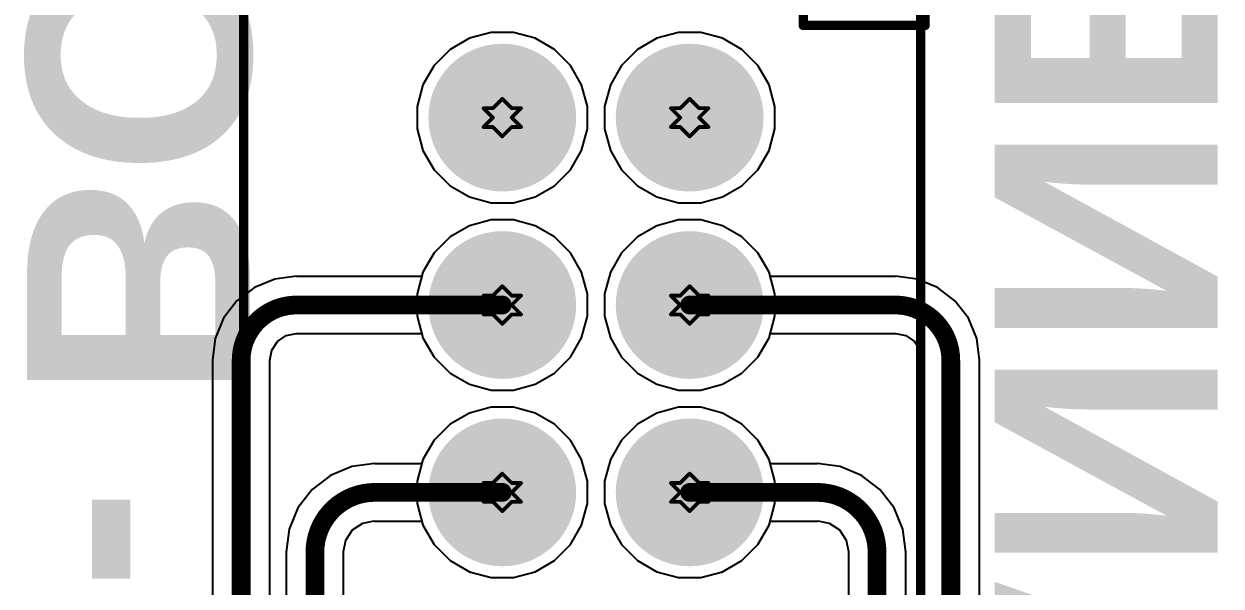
# Model space of a CAD drawing. Header units: inches. Extents: x -0.1 to 10.2, y 0 to 6.5.
# Drawn here: x 2.064 to 2.703, y 1.765 to 2.065 of the extents above; entities that cross this region are included whole.
import ezdxf

# ---------------------------------------------------------------- set-up
doc = ezdxf.new("R2010")
doc.units = ezdxf.units.IN
doc.header["$MEASUREMENT"] = 0
for name, color, linetype in [('Bottom Layer', 5, 'Continuous'), ('Bottom Overlay', 54, 'Continuous'), ('Bottom Solder', 6, 'Continuous'), ('Drill Drawing', 1, 'Continuous'), ('Multi-Layer', 9, 'Continuous'), ('Pad Holes', 156, 'Continuous'), ('Top Layer', 1, 'Continuous'), ('Top Solder', 216, 'Continuous')]:
    doc.layers.add(name, color=color, linetype=linetype)
doc.styles.add('Arial_Bold', font='', dxfattribs={"height": 0.2})
doc.styles.get('Arial_Bold').set_extended_font_data('Arial', bold=True)

# ---------------------------------------------------------------- blocks, each defined once
blk = doc.blocks.new('X9555WV_2_12_6TV01_B_55')
at = {"layer": 'Bottom Layer'}
h = blk.add_hatch(color=5, dxfattribs=at)
edge = h.paths.add_edge_path()
edge.add_arc((0.15, 0.05), 0.03543, 0, 360)
h = blk.add_hatch(color=5, dxfattribs=at)
edge = h.paths.add_edge_path()
edge.add_arc((0.25, 0.05), 0.03543, 0, 360)
h = blk.add_hatch(color=5, dxfattribs=at)
edge = h.paths.add_edge_path()
edge.add_arc((0.35, 0.05), 0.03543, 0, 360)
h = blk.add_hatch(color=5, dxfattribs=at)
edge = h.paths.add_edge_path()
edge.add_arc((0.15, -0.05), 0.03543, 0, 360)
h = blk.add_hatch(color=5, dxfattribs=at)
edge = h.paths.add_edge_path()
edge.add_arc((0.25, -0.05), 0.03543, 0, 360)
h = blk.add_hatch(color=5, dxfattribs=at)
edge = h.paths.add_edge_path()
edge.add_arc((0.35, -0.05), 0.03543, 0, 360)
at = {"layer": 'Bottom Solder'}
h = blk.add_hatch(color=6, dxfattribs=at)
edge = h.paths.add_edge_path()
edge.add_arc((0.15, 0.05), 0.03943, 0, 360)
h = blk.add_hatch(color=6, dxfattribs=at)
edge = h.paths.add_edge_path()
edge.add_arc((0.25, 0.05), 0.03943, 0, 360)
h = blk.add_hatch(color=6, dxfattribs=at)
edge = h.paths.add_edge_path()
edge.add_arc((0.35, 0.05), 0.03943, 0, 360)
h = blk.add_hatch(color=6, dxfattribs=at)
edge = h.paths.add_edge_path()
edge.add_arc((0.15, -0.05), 0.03943, 0, 360)
h = blk.add_hatch(color=6, dxfattribs=at)
edge = h.paths.add_edge_path()
edge.add_arc((0.25, -0.05), 0.03943, 0, 360)
h = blk.add_hatch(color=6, dxfattribs=at)
edge = h.paths.add_edge_path()
edge.add_arc((0.35, -0.05), 0.03943, 0, 360)
at = {"layer": 'Multi-Layer'}
h = blk.add_hatch(color=9, dxfattribs=at)
edge = h.paths.add_edge_path()
edge.add_arc((0.15, 0.05), 0.03543, 0, 360)
h = blk.add_hatch(color=9, dxfattribs=at)
edge = h.paths.add_edge_path()
edge.add_arc((0.25, 0.05), 0.03543, 0, 360)
h = blk.add_hatch(color=9, dxfattribs=at)
edge = h.paths.add_edge_path()
edge.add_arc((0.35, 0.05), 0.03543, 0, 360)
h = blk.add_hatch(color=9, dxfattribs=at)
edge = h.paths.add_edge_path()
edge.add_arc((0.15, -0.05), 0.03543, 0, 360)
h = blk.add_hatch(color=9, dxfattribs=at)
edge = h.paths.add_edge_path()
edge.add_arc((0.25, -0.05), 0.03543, 0, 360)
h = blk.add_hatch(color=9, dxfattribs=at)
edge = h.paths.add_edge_path()
edge.add_arc((0.35, -0.05), 0.03543, 0, 360)
at = {"layer": 'Pad Holes'}
h = blk.add_hatch(color=7, dxfattribs=at)
edge = h.paths.add_edge_path()
edge.add_arc((0.15, 0.05), 0.02165, 0, 360)
h = blk.add_hatch(color=7, dxfattribs=at)
edge = h.paths.add_edge_path()
edge.add_arc((0.25, 0.05), 0.02165, 0, 360)
h = blk.add_hatch(color=7, dxfattribs=at)
edge = h.paths.add_edge_path()
edge.add_arc((0.35, 0.05), 0.02165, 0, 360)
h = blk.add_hatch(color=7, dxfattribs=at)
edge = h.paths.add_edge_path()
edge.add_arc((0.15, -0.05), 0.02165, 0, 360)
h = blk.add_hatch(color=7, dxfattribs=at)
edge = h.paths.add_edge_path()
edge.add_arc((0.25, -0.05), 0.02165, 0, 360)
h = blk.add_hatch(color=7, dxfattribs=at)
edge = h.paths.add_edge_path()
edge.add_arc((0.35, -0.05), 0.02165, 0, 360)
at = {"layer": 'Top Layer'}
h = blk.add_hatch(color=1, dxfattribs=at)
edge = h.paths.add_edge_path()
edge.add_arc((0.15, 0.05), 0.03543, 0, 360)
h = blk.add_hatch(color=1, dxfattribs=at)
edge = h.paths.add_edge_path()
edge.add_arc((0.25, 0.05), 0.03543, 0, 360)
h = blk.add_hatch(color=1, dxfattribs=at)
edge = h.paths.add_edge_path()
edge.add_arc((0.35, 0.05), 0.03543, 0, 360)
h = blk.add_hatch(color=1, dxfattribs=at)
edge = h.paths.add_edge_path()
edge.add_arc((0.15, -0.05), 0.03543, 0, 360)
h = blk.add_hatch(color=1, dxfattribs=at)
edge = h.paths.add_edge_path()
edge.add_arc((0.25, -0.05), 0.03543, 0, 360)
h = blk.add_hatch(color=1, dxfattribs=at)
edge = h.paths.add_edge_path()
edge.add_arc((0.35, -0.05), 0.03543, 0, 360)
at = {"layer": 'Top Solder'}
h = blk.add_hatch(color=216, dxfattribs=at)
edge = h.paths.add_edge_path()
edge.add_arc((0.15, 0.05), 0.03943, 0, 360)
h = blk.add_hatch(color=216, dxfattribs=at)
edge = h.paths.add_edge_path()
edge.add_arc((0.25, 0.05), 0.03943, 0, 360)
h = blk.add_hatch(color=216, dxfattribs=at)
edge = h.paths.add_edge_path()
edge.add_arc((0.35, 0.05), 0.03943, 0, 360)
h = blk.add_hatch(color=216, dxfattribs=at)
edge = h.paths.add_edge_path()
edge.add_arc((0.15, -0.05), 0.03943, 0, 360)
h = blk.add_hatch(color=216, dxfattribs=at)
edge = h.paths.add_edge_path()
edge.add_arc((0.25, -0.05), 0.03943, 0, 360)
h = blk.add_hatch(color=216, dxfattribs=at)
edge = h.paths.add_edge_path()
edge.add_arc((0.35, -0.05), 0.03943, 0, 360)
at = {"layer": 'Bottom Overlay'}
for points in [[(0.755, 0.17323, 0.005, 0.005, 0), (-0.755, 0.17323, 0.005, 0.005, 0)], [(0.1008, 0.17563, 0.005, 0.005, 0), (-0.0992, 0.17563, 0.005, 0.005, 0)], [(0.1008, 0.11063, 0.005, 0.005, 0), (0.1008, 0.17563, 0.005, 0.005, 0)], [(0.1008, 0.11063, 0.005, 0.005, 0), (-0.0992, 0.11063, 0.005, 0.005, 0)], [(0.755, -0.188, 0.005, 0.005, 0), (-0.755, -0.188, 0.005, 0.005, 0)]]:
    blk.add_lwpolyline(points, format="xyseb", dxfattribs=at)
for points in [[(0.09955, 0.17563, 0.0025, 0.0025, 1), (0.10205, 0.17563, 0.0025, 0.0025, 1)], [(0.09955, 0.17563, 0.0025, 0.0025, 1), (0.10205, 0.17563, 0.0025, 0.0025, 1)], [(0.09955, 0.11063, 0.0025, 0.0025, 1), (0.10205, 0.11063, 0.0025, 0.0025, 1)], [(0.09955, 0.11063, 0.0025, 0.0025, 1), (0.10205, 0.11063, 0.0025, 0.0025, 1)]]:
    blk.add_lwpolyline(points, format="xyseb", close=True, dxfattribs=at)

msp = doc.modelspace()

# ---------------------------------------------------------------- linework, layer by layer
at = {"layer": 'Bottom Layer'}
for p, q in [((2.30215, 2.05769), (2.29179, 2.05171)), ((2.3137, 2.06079), (2.30215, 2.05769)), ((2.32566, 2.06079), (2.3137, 2.06079)), ((2.33722, 2.05769), (2.32566, 2.06079)), ((2.34758, 2.05171), (2.33722, 2.05769)), ((2.40215, 2.05769), (2.39179, 2.05171)), ((2.4137, 2.06079), (2.40215, 2.05769)), ((2.42566, 2.06079), (2.4137, 2.06079)), ((2.43722, 2.05769), (2.42566, 2.06079)), ((2.44758, 2.05171), (2.43722, 2.05769)), ((2.29179, 2.05171), (2.28333, 2.04325)), ((2.35604, 2.04325), (2.34758, 2.05171)), ((2.39179, 2.05171), (2.38333, 2.04325)), ((2.45604, 2.04325), (2.44758, 2.05171)), ((2.28333, 2.04325), (2.27734, 2.03289)), ((2.36202, 2.03289), (2.35604, 2.04325)), ((2.38333, 2.04325), (2.37734, 2.03289)), ((2.46202, 2.03289), (2.45604, 2.04325)), ((2.27734, 2.03289), (2.27425, 2.02134)), ((2.36511, 2.02134), (2.36202, 2.03289)), ((2.37734, 2.03289), (2.37425, 2.02134)), ((2.46511, 2.02134), (2.46202, 2.03289)), ((2.27425, 2.02134), (2.27425, 2.00937)), ((2.36511, 2.00937), (2.36511, 2.02134)), ((2.37425, 2.02134), (2.37425, 2.00937)), ((2.46511, 2.00937), (2.46511, 2.02134)), ((2.27425, 2.00937), (2.27734, 1.99782)), ((2.36202, 1.99782), (2.36511, 2.00937)), ((2.37425, 2.00937), (2.37734, 1.99782)), ((2.46202, 1.99782), (2.46511, 2.00937)), ((2.27734, 1.99782), (2.28333, 1.98746)), ((2.35604, 1.98746), (2.36202, 1.99782)), ((2.37734, 1.99782), (2.38333, 1.98746)), ((2.45604, 1.98746), (2.46202, 1.99782)), ((2.28333, 1.98746), (2.29179, 1.979)), ((2.34758, 1.979), (2.35604, 1.98746)), ((2.38333, 1.98746), (2.39179, 1.979)), ((2.44758, 1.979), (2.45604, 1.98746)), ((2.29179, 1.979), (2.30215, 1.97302)), ((2.33722, 1.97302), (2.34758, 1.979)), ((2.39179, 1.979), (2.40215, 1.97302)), ((2.43722, 1.97302), (2.44758, 1.979)), ((2.30215, 1.97302), (2.3137, 1.96992)), ((2.3137, 1.96992), (2.32566, 1.96992)), ((2.32566, 1.96992), (2.33722, 1.97302)), ((2.40215, 1.97302), (2.4137, 1.96992)), ((2.4137, 1.96992), (2.42566, 1.96992)), ((2.42566, 1.96992), (2.43722, 1.97302)), ((2.30215, 1.95769), (2.29179, 1.95171)), ((2.3137, 1.96079), (2.30215, 1.95769)), ((2.32566, 1.96079), (2.3137, 1.96079)), ((2.33722, 1.95769), (2.32566, 1.96079)), ((2.34758, 1.95171), (2.33722, 1.95769)), ((2.40215, 1.95769), (2.39179, 1.95171)), ((2.4137, 1.96079), (2.40215, 1.95769)), ((2.42566, 1.96079), (2.4137, 1.96079)), ((2.43722, 1.95769), (2.42566, 1.96079)), ((2.44758, 1.95171), (2.43722, 1.95769)), ((2.29179, 1.95171), (2.28333, 1.94325)), ((2.35604, 1.94325), (2.34758, 1.95171)), ((2.39179, 1.95171), (2.38333, 1.94325)), ((2.45604, 1.94325), (2.44758, 1.95171)), ((2.28333, 1.94325), (2.27734, 1.93289)), ((2.36202, 1.93289), (2.35604, 1.94325)), ((2.38333, 1.94325), (2.37734, 1.93289)), ((2.46202, 1.93289), (2.45604, 1.94325)), ((2.20984, 1.93074), (2.19822, 1.92921)), ((2.20984, 1.93065), (2.20984, 1.93074)), ((2.27674, 1.93065), (2.20984, 1.93065)), ((2.20984, 1.93065), (2.20984, 1.93065)), ((2.27734, 1.93289), (2.27674, 1.93065)), ((2.36511, 1.92134), (2.36202, 1.93289)), ((2.37734, 1.93289), (2.37425, 1.92134)), ((2.46262, 1.93065), (2.46202, 1.93289)), ((2.52953, 1.93065), (2.46262, 1.93065)), ((2.54115, 1.92921), (2.52953, 1.93074)), ((2.52953, 1.93074), (2.52953, 1.93065)), ((2.52953, 1.93065), (2.52953, 1.93065)), ((2.18739, 1.92472), (2.17808, 1.91758)), ((2.19822, 1.92921), (2.18739, 1.92472)), ((2.55198, 1.92472), (2.54115, 1.92921)), ((2.56128, 1.91758), (2.55198, 1.92472)), ((2.17808, 1.91758), (2.17095, 1.90828)), ((2.36511, 1.90937), (2.36511, 1.92134)), ((2.37425, 1.92134), (2.37425, 1.90937)), ((2.56842, 1.90828), (2.56128, 1.91758)), ((2.17095, 1.90828), (2.16646, 1.89745)), ((2.36202, 1.89782), (2.36511, 1.90937)), ((2.37425, 1.90937), (2.37734, 1.89782)), ((2.57291, 1.89745), (2.56842, 1.90828)), ((2.19973, 1.89594), (2.20437, 1.89904)), ((2.20437, 1.89904), (2.20967, 1.90009)), ((2.20967, 1.90009), (2.20984, 1.90006)), ((2.20984, 1.90006), (2.27674, 1.90006)), ((2.27674, 1.90006), (2.27734, 1.89782)), ((2.27734, 1.89782), (2.28333, 1.88746)), ((2.35604, 1.88746), (2.36202, 1.89782)), ((2.37734, 1.89782), (2.38333, 1.88746)), ((2.45604, 1.88746), (2.46202, 1.89782)), ((2.46202, 1.89782), (2.46262, 1.90006)), ((2.46262, 1.90006), (2.52953, 1.90006)), ((2.52953, 1.90006), (2.5297, 1.90009)), ((2.5297, 1.90009), (2.535, 1.89904)), ((2.535, 1.89904), (2.53964, 1.89594)), ((2.16646, 1.89745), (2.16493, 1.88583)), ((2.19557, 1.886), (2.19663, 1.8913)), ((2.19663, 1.8913), (2.19973, 1.89594)), ((2.53964, 1.89594), (2.54274, 1.8913)), ((2.54274, 1.8913), (2.5438, 1.886)), ((2.57444, 1.88583), (2.57291, 1.89745)), ((2.16493, 1.88583), (2.16502, 1.88583)), ((2.16502, 1.88583), (2.16502, 1.29508)), ((2.19561, 1.88583), (2.19557, 1.886)), ((2.19561, 1.38513), (2.19561, 1.88583)), ((2.28333, 1.88746), (2.29179, 1.879)), ((2.34758, 1.879), (2.35604, 1.88746)), ((2.38333, 1.88746), (2.39179, 1.879)), ((2.44758, 1.879), (2.45604, 1.88746)), ((2.5438, 1.886), (2.54376, 1.88583)), ((2.54376, 1.88583), (2.54376, 1.34576)), ((2.57435, 1.25571), (2.57435, 1.88583)), ((2.57435, 1.88583), (2.57444, 1.88583)), ((2.29179, 1.879), (2.30215, 1.87302)), ((2.33722, 1.87302), (2.34758, 1.879)), ((2.39179, 1.879), (2.40215, 1.87302)), ((2.43722, 1.87302), (2.44758, 1.879)), ((2.30215, 1.87302), (2.3137, 1.86992)), ((2.32566, 1.86992), (2.33722, 1.87302)), ((2.40215, 1.87302), (2.4137, 1.86992)), ((2.42566, 1.86992), (2.43722, 1.87302)), ((2.3137, 1.86992), (2.32566, 1.86992)), ((2.4137, 1.86992), (2.42566, 1.86992)), ((2.3137, 1.86079), (2.30215, 1.85769)), ((2.32566, 1.86079), (2.3137, 1.86079)), ((2.33722, 1.85769), (2.32566, 1.86079)), ((2.4137, 1.86079), (2.40215, 1.85769)), ((2.42566, 1.86079), (2.4137, 1.86079)), ((2.43722, 1.85769), (2.42566, 1.86079)), ((2.30215, 1.85769), (2.29179, 1.85171)), ((2.34758, 1.85171), (2.33722, 1.85769)), ((2.40215, 1.85769), (2.39179, 1.85171)), ((2.44758, 1.85171), (2.43722, 1.85769)), ((2.29179, 1.85171), (2.28333, 1.84325)), ((2.35604, 1.84325), (2.34758, 1.85171)), ((2.39179, 1.85171), (2.38333, 1.84325)), ((2.45604, 1.84325), (2.44758, 1.85171)), ((2.28333, 1.84325), (2.27734, 1.83289)), ((2.36202, 1.83289), (2.35604, 1.84325)), ((2.38333, 1.84325), (2.37734, 1.83289)), ((2.46202, 1.83289), (2.45604, 1.84325)), ((2.23933, 1.82915), (2.22793, 1.82442)), ((2.25157, 1.83076), (2.23933, 1.82915)), ((2.25157, 1.83065), (2.25157, 1.83076)), ((2.27674, 1.83065), (2.25157, 1.83065)), ((2.25157, 1.83065), (2.25157, 1.83065)), ((2.27734, 1.83289), (2.27674, 1.83065)), ((2.36511, 1.82134), (2.36202, 1.83289)), ((2.37734, 1.83289), (2.37425, 1.82134)), ((2.46262, 1.83065), (2.46202, 1.83289)), ((2.48779, 1.83065), (2.46262, 1.83065)), ((2.50004, 1.82915), (2.48779, 1.83076)), ((2.48779, 1.83076), (2.48779, 1.83065)), ((2.48779, 1.83065), (2.48779, 1.83065)), ((2.51144, 1.82442), (2.50004, 1.82915)), ((2.22793, 1.82442), (2.21813, 1.81691)), ((2.36511, 1.80937), (2.36511, 1.82134)), ((2.37425, 1.82134), (2.37425, 1.80937)), ((2.52124, 1.81691), (2.51144, 1.82442)), ((2.21813, 1.81691), (2.21062, 1.80711)), ((2.52875, 1.80711), (2.52124, 1.81691)), ((2.36202, 1.79782), (2.36511, 1.80937)), ((2.37425, 1.80937), (2.37734, 1.79782)), ((2.21062, 1.80711), (2.20589, 1.79571)), ((2.53348, 1.79571), (2.52875, 1.80711)), ((2.20589, 1.79571), (2.20428, 1.78346)), ((2.23976, 1.79528), (2.24518, 1.7989)), ((2.24518, 1.7989), (2.25129, 1.80012)), ((2.25129, 1.80012), (2.25157, 1.80006)), ((2.25157, 1.80006), (2.27674, 1.80006)), ((2.27674, 1.80006), (2.27734, 1.79782)), ((2.27734, 1.79782), (2.28333, 1.78746)), ((2.35604, 1.78746), (2.36202, 1.79782)), ((2.37734, 1.79782), (2.38333, 1.78746)), ((2.45604, 1.78746), (2.46202, 1.79782)), ((2.46202, 1.79782), (2.46262, 1.80006)), ((2.46262, 1.80006), (2.48779, 1.80006)), ((2.48779, 1.80006), (2.48808, 1.80012)), ((2.48808, 1.80012), (2.49419, 1.7989)), ((2.49419, 1.7989), (2.49961, 1.79528)), ((2.53509, 1.78346), (2.53348, 1.79571)), ((2.23492, 1.78375), (2.23614, 1.78986)), ((2.23614, 1.78986), (2.23976, 1.79528)), ((2.49961, 1.79528), (2.50323, 1.78986)), ((2.50323, 1.78986), (2.50445, 1.78375)), ((2.20428, 1.78346), (2.20439, 1.78346)), ((2.20439, 1.78346), (2.20439, 1.38137)), ((2.23498, 1.78346), (2.23492, 1.78375)), ((2.23498, 1.46387), (2.23498, 1.78346)), ((2.28333, 1.78746), (2.29179, 1.779)), ((2.34758, 1.779), (2.35604, 1.78746)), ((2.38333, 1.78746), (2.39179, 1.779)), ((2.44758, 1.779), (2.45604, 1.78746)), ((2.50445, 1.78375), (2.50439, 1.78346)), ((2.50439, 1.78346), (2.50439, 1.4245)), ((2.53498, 1.342), (2.53498, 1.78346)), ((2.53498, 1.78346), (2.53509, 1.78346)), ((2.29179, 1.779), (2.30215, 1.77302)), ((2.33722, 1.77302), (2.34758, 1.779)), ((2.39179, 1.779), (2.40215, 1.77302)), ((2.43722, 1.77302), (2.44758, 1.779)), ((2.30215, 1.77302), (2.3137, 1.76992)), ((2.3137, 1.76992), (2.32566, 1.76992)), ((2.32566, 1.76992), (2.33722, 1.77302)), ((2.40215, 1.77302), (2.4137, 1.76992)), ((2.4137, 1.76992), (2.42566, 1.76992)), ((2.42566, 1.76992), (2.43722, 1.77302))]:
    msp.add_line(p, q, dxfattribs=at)
for points in [[(2.18031, 1.88583, 0.01, 0.01, -0.414214), (2.20984, 1.91535, 0.01, 0.01, 0)], [(2.20984, 1.91535, 0.01, 0.01, 0), (2.31968, 1.91535, 0.01, 0.01, 0)], [(2.41968, 1.91535, 0.01, 0.01, 0), (2.52953, 1.91535, 0.01, 0.01, 0)], [(2.52953, 1.91535, 0.01, 0.01, -0.414214), (2.55905, 1.88583, 0.01, 0.01, 0)], [(2.18031, 1.27953, 0.01, 0.01, 0), (2.18031, 1.88583, 0.01, 0.01, 0)], [(2.55905, 1.24016, 0.01, 0.01, 0), (2.55905, 1.88583, 0.01, 0.01, 0)], [(2.21968, 1.78346, 0.01, 0.01, -0.414214), (2.25157, 1.81535, 0.01, 0.01, 0)], [(2.25157, 1.81535, 0.01, 0.01, 0), (2.31968, 1.81535, 0.01, 0.01, 0)], [(2.41968, 1.81535, 0.01, 0.01, 0), (2.48779, 1.81535, 0.01, 0.01, 0)], [(2.48779, 1.81535, 0.01, 0.01, -0.414214), (2.51968, 1.78346, 0.01, 0.01, 0)], [(2.21968, 1.35827, 0.01, 0.01, 0), (2.21968, 1.78346, 0.01, 0.01, 0)], [(2.51968, 1.3189, 0.01, 0.01, 0), (2.51968, 1.78346, 0.01, 0.01, 0)]]:
    msp.add_lwpolyline(points, format="xyseb", dxfattribs=at)
for points in [[(2.20734, 1.91535, 0.005, 0.005, 1), (2.21234, 1.91535, 0.005, 0.005, 1)], [(2.20734, 1.91535, 0.005, 0.005, 1), (2.21234, 1.91535, 0.005, 0.005, 1)], [(2.31718, 1.91535, 0.005, 0.005, 1), (2.32218, 1.91535, 0.005, 0.005, 1)], [(2.41718, 1.91535, 0.005, 0.005, 1), (2.42218, 1.91535, 0.005, 0.005, 1)], [(2.52703, 1.91535, 0.005, 0.005, 1), (2.53203, 1.91535, 0.005, 0.005, 1)], [(2.52703, 1.91535, 0.005, 0.005, 1), (2.53203, 1.91535, 0.005, 0.005, 1)], [(2.17781, 1.88583, 0.005, 0.005, 1), (2.18281, 1.88583, 0.005, 0.005, 1)], [(2.17781, 1.88583, 0.005, 0.005, 1), (2.18281, 1.88583, 0.005, 0.005, 1)], [(2.55655, 1.88583, 0.005, 0.005, 1), (2.56155, 1.88583, 0.005, 0.005, 1)], [(2.55655, 1.88583, 0.005, 0.005, 1), (2.56155, 1.88583, 0.005, 0.005, 1)], [(2.24907, 1.81535, 0.005, 0.005, 1), (2.25407, 1.81535, 0.005, 0.005, 1)], [(2.24907, 1.81535, 0.005, 0.005, 1), (2.25407, 1.81535, 0.005, 0.005, 1)], [(2.31718, 1.81535, 0.005, 0.005, 1), (2.32218, 1.81535, 0.005, 0.005, 1)], [(2.41718, 1.81535, 0.005, 0.005, 1), (2.42218, 1.81535, 0.005, 0.005, 1)], [(2.48529, 1.81535, 0.005, 0.005, 1), (2.49029, 1.81535, 0.005, 0.005, 1)], [(2.48529, 1.81535, 0.005, 0.005, 1), (2.49029, 1.81535, 0.005, 0.005, 1)], [(2.21718, 1.78346, 0.005, 0.005, 1), (2.22218, 1.78346, 0.005, 0.005, 1)], [(2.21718, 1.78346, 0.005, 0.005, 1), (2.22218, 1.78346, 0.005, 0.005, 1)], [(2.51718, 1.78346, 0.005, 0.005, 1), (2.52218, 1.78346, 0.005, 0.005, 1)], [(2.51718, 1.78346, 0.005, 0.005, 1), (2.52218, 1.78346, 0.005, 0.005, 1)]]:
    msp.add_lwpolyline(points, format="xyseb", close=True, dxfattribs=at)
at = {"layer": 'Drill Drawing'}
for points in [[(2.31468, 2.02035, 0.002, 0.002, 0), (2.31968, 2.02535, 0.002, 0.002, 0)], [(2.31968, 2.02535, 0.002, 0.002, 0), (2.32468, 2.02035, 0.002, 0.002, 0)], [(2.41468, 2.02035, 0.002, 0.002, 0), (2.41968, 2.02535, 0.002, 0.002, 0)], [(2.41968, 2.02535, 0.002, 0.002, 0), (2.42468, 2.02035, 0.002, 0.002, 0)], [(2.30968, 2.02035, 0.002, 0.002, 0), (2.31468, 2.01535, 0.002, 0.002, 0)], [(2.30968, 2.02035, 0.002, 0.002, 0), (2.31468, 2.02035, 0.002, 0.002, 0)], [(2.32468, 2.02035, 0.002, 0.002, 0), (2.32968, 2.02035, 0.002, 0.002, 0)], [(2.32468, 2.01535, 0.002, 0.002, 0), (2.32968, 2.02035, 0.002, 0.002, 0)], [(2.40968, 2.02035, 0.002, 0.002, 0), (2.41468, 2.01535, 0.002, 0.002, 0)], [(2.40968, 2.02035, 0.002, 0.002, 0), (2.41468, 2.02035, 0.002, 0.002, 0)], [(2.42468, 2.02035, 0.002, 0.002, 0), (2.42968, 2.02035, 0.002, 0.002, 0)], [(2.42468, 2.01535, 0.002, 0.002, 0), (2.42968, 2.02035, 0.002, 0.002, 0)], [(2.30968, 2.01035, 0.002, 0.002, 0), (2.31468, 2.01535, 0.002, 0.002, 0)], [(2.32468, 2.01535, 0.002, 0.002, 0), (2.32968, 2.01035, 0.002, 0.002, 0)], [(2.40968, 2.01035, 0.002, 0.002, 0), (2.41468, 2.01535, 0.002, 0.002, 0)], [(2.42468, 2.01535, 0.002, 0.002, 0), (2.42968, 2.01035, 0.002, 0.002, 0)], [(2.30968, 2.01035, 0.002, 0.002, 0), (2.31468, 2.01035, 0.002, 0.002, 0)], [(2.31468, 2.01035, 0.002, 0.002, 0), (2.31968, 2.00535, 0.002, 0.002, 0)], [(2.31968, 2.00535, 0.002, 0.002, 0), (2.32468, 2.01035, 0.002, 0.002, 0)], [(2.32468, 2.01035, 0.002, 0.002, 0), (2.32968, 2.01035, 0.002, 0.002, 0)], [(2.40968, 2.01035, 0.002, 0.002, 0), (2.41468, 2.01035, 0.002, 0.002, 0)], [(2.41468, 2.01035, 0.002, 0.002, 0), (2.41968, 2.00535, 0.002, 0.002, 0)], [(2.41968, 2.00535, 0.002, 0.002, 0), (2.42468, 2.01035, 0.002, 0.002, 0)], [(2.42468, 2.01035, 0.002, 0.002, 0), (2.42968, 2.01035, 0.002, 0.002, 0)], [(2.31468, 1.92035, 0.002, 0.002, 0), (2.31968, 1.92535, 0.002, 0.002, 0)], [(2.31968, 1.92535, 0.002, 0.002, 0), (2.32468, 1.92035, 0.002, 0.002, 0)], [(2.41468, 1.92035, 0.002, 0.002, 0), (2.41968, 1.92535, 0.002, 0.002, 0)], [(2.41968, 1.92535, 0.002, 0.002, 0), (2.42468, 1.92035, 0.002, 0.002, 0)], [(2.30968, 1.92035, 0.002, 0.002, 0), (2.31468, 1.91535, 0.002, 0.002, 0)], [(2.30968, 1.92035, 0.002, 0.002, 0), (2.31468, 1.92035, 0.002, 0.002, 0)], [(2.32468, 1.92035, 0.002, 0.002, 0), (2.32968, 1.92035, 0.002, 0.002, 0)], [(2.32468, 1.91535, 0.002, 0.002, 0), (2.32968, 1.92035, 0.002, 0.002, 0)], [(2.40968, 1.92035, 0.002, 0.002, 0), (2.41468, 1.91535, 0.002, 0.002, 0)], [(2.40968, 1.92035, 0.002, 0.002, 0), (2.41468, 1.92035, 0.002, 0.002, 0)], [(2.42468, 1.92035, 0.002, 0.002, 0), (2.42968, 1.92035, 0.002, 0.002, 0)], [(2.42468, 1.91535, 0.002, 0.002, 0), (2.42968, 1.92035, 0.002, 0.002, 0)], [(2.30968, 1.91035, 0.002, 0.002, 0), (2.31468, 1.91535, 0.002, 0.002, 0)], [(2.30968, 1.91035, 0.002, 0.002, 0), (2.31468, 1.91035, 0.002, 0.002, 0)], [(2.31468, 1.91035, 0.002, 0.002, 0), (2.31968, 1.90535, 0.002, 0.002, 0)], [(2.31968, 1.90535, 0.002, 0.002, 0), (2.32468, 1.91035, 0.002, 0.002, 0)], [(2.32468, 1.91535, 0.002, 0.002, 0), (2.32968, 1.91035, 0.002, 0.002, 0)], [(2.32468, 1.91035, 0.002, 0.002, 0), (2.32968, 1.91035, 0.002, 0.002, 0)], [(2.40968, 1.91035, 0.002, 0.002, 0), (2.41468, 1.91535, 0.002, 0.002, 0)], [(2.40968, 1.91035, 0.002, 0.002, 0), (2.41468, 1.91035, 0.002, 0.002, 0)], [(2.41468, 1.91035, 0.002, 0.002, 0), (2.41968, 1.90535, 0.002, 0.002, 0)], [(2.41968, 1.90535, 0.002, 0.002, 0), (2.42468, 1.91035, 0.002, 0.002, 0)], [(2.42468, 1.91535, 0.002, 0.002, 0), (2.42968, 1.91035, 0.002, 0.002, 0)], [(2.42468, 1.91035, 0.002, 0.002, 0), (2.42968, 1.91035, 0.002, 0.002, 0)], [(2.30968, 1.82035, 0.002, 0.002, 0), (2.31468, 1.81535, 0.002, 0.002, 0)], [(2.30968, 1.82035, 0.002, 0.002, 0), (2.31468, 1.82035, 0.002, 0.002, 0)], [(2.31468, 1.82035, 0.002, 0.002, 0), (2.31968, 1.82535, 0.002, 0.002, 0)], [(2.31968, 1.82535, 0.002, 0.002, 0), (2.32468, 1.82035, 0.002, 0.002, 0)], [(2.32468, 1.82035, 0.002, 0.002, 0), (2.32968, 1.82035, 0.002, 0.002, 0)], [(2.32468, 1.81535, 0.002, 0.002, 0), (2.32968, 1.82035, 0.002, 0.002, 0)], [(2.40968, 1.82035, 0.002, 0.002, 0), (2.41468, 1.81535, 0.002, 0.002, 0)], [(2.40968, 1.82035, 0.002, 0.002, 0), (2.41468, 1.82035, 0.002, 0.002, 0)], [(2.41468, 1.82035, 0.002, 0.002, 0), (2.41968, 1.82535, 0.002, 0.002, 0)], [(2.41968, 1.82535, 0.002, 0.002, 0), (2.42468, 1.82035, 0.002, 0.002, 0)], [(2.42468, 1.82035, 0.002, 0.002, 0), (2.42968, 1.82035, 0.002, 0.002, 0)], [(2.42468, 1.81535, 0.002, 0.002, 0), (2.42968, 1.82035, 0.002, 0.002, 0)], [(2.30968, 1.81035, 0.002, 0.002, 0), (2.31468, 1.81535, 0.002, 0.002, 0)], [(2.32468, 1.81535, 0.002, 0.002, 0), (2.32968, 1.81035, 0.002, 0.002, 0)], [(2.40968, 1.81035, 0.002, 0.002, 0), (2.41468, 1.81535, 0.002, 0.002, 0)], [(2.42468, 1.81535, 0.002, 0.002, 0), (2.42968, 1.81035, 0.002, 0.002, 0)], [(2.30968, 1.81035, 0.002, 0.002, 0), (2.31468, 1.81035, 0.002, 0.002, 0)], [(2.31468, 1.81035, 0.002, 0.002, 0), (2.31968, 1.80535, 0.002, 0.002, 0)], [(2.31968, 1.80535, 0.002, 0.002, 0), (2.32468, 1.81035, 0.002, 0.002, 0)], [(2.32468, 1.81035, 0.002, 0.002, 0), (2.32968, 1.81035, 0.002, 0.002, 0)], [(2.40968, 1.81035, 0.002, 0.002, 0), (2.41468, 1.81035, 0.002, 0.002, 0)], [(2.41468, 1.81035, 0.002, 0.002, 0), (2.41968, 1.80535, 0.002, 0.002, 0)], [(2.41968, 1.80535, 0.002, 0.002, 0), (2.42468, 1.81035, 0.002, 0.002, 0)], [(2.42468, 1.81035, 0.002, 0.002, 0), (2.42968, 1.81035, 0.002, 0.002, 0)]]:
    msp.add_lwpolyline(points, format="xyseb", dxfattribs=at)
for points in [[(2.31918, 2.02535, 0.001, 0.001, 1), (2.32018, 2.02535, 0.001, 0.001, 1)], [(2.31918, 2.02535, 0.001, 0.001, 1), (2.32018, 2.02535, 0.001, 0.001, 1)], [(2.41918, 2.02535, 0.001, 0.001, 1), (2.42018, 2.02535, 0.001, 0.001, 1)], [(2.41918, 2.02535, 0.001, 0.001, 1), (2.42018, 2.02535, 0.001, 0.001, 1)], [(2.30918, 2.02035, 0.001, 0.001, 1), (2.31018, 2.02035, 0.001, 0.001, 1)], [(2.30918, 2.02035, 0.001, 0.001, 1), (2.31018, 2.02035, 0.001, 0.001, 1)], [(2.31418, 2.02035, 0.001, 0.001, 1), (2.31518, 2.02035, 0.001, 0.001, 1)], [(2.31418, 2.02035, 0.001, 0.001, 1), (2.31518, 2.02035, 0.001, 0.001, 1)], [(2.32418, 2.02035, 0.001, 0.001, 1), (2.32518, 2.02035, 0.001, 0.001, 1)], [(2.32418, 2.02035, 0.001, 0.001, 1), (2.32518, 2.02035, 0.001, 0.001, 1)], [(2.32918, 2.02035, 0.001, 0.001, 1), (2.33018, 2.02035, 0.001, 0.001, 1)], [(2.32918, 2.02035, 0.001, 0.001, 1), (2.33018, 2.02035, 0.001, 0.001, 1)], [(2.40918, 2.02035, 0.001, 0.001, 1), (2.41018, 2.02035, 0.001, 0.001, 1)], [(2.40918, 2.02035, 0.001, 0.001, 1), (2.41018, 2.02035, 0.001, 0.001, 1)], [(2.41418, 2.02035, 0.001, 0.001, 1), (2.41518, 2.02035, 0.001, 0.001, 1)], [(2.41418, 2.02035, 0.001, 0.001, 1), (2.41518, 2.02035, 0.001, 0.001, 1)], [(2.42418, 2.02035, 0.001, 0.001, 1), (2.42518, 2.02035, 0.001, 0.001, 1)], [(2.42418, 2.02035, 0.001, 0.001, 1), (2.42518, 2.02035, 0.001, 0.001, 1)], [(2.42918, 2.02035, 0.001, 0.001, 1), (2.43018, 2.02035, 0.001, 0.001, 1)], [(2.42918, 2.02035, 0.001, 0.001, 1), (2.43018, 2.02035, 0.001, 0.001, 1)], [(2.31418, 2.01535, 0.001, 0.001, 1), (2.31518, 2.01535, 0.001, 0.001, 1)], [(2.31418, 2.01535, 0.001, 0.001, 1), (2.31518, 2.01535, 0.001, 0.001, 1)], [(2.32418, 2.01535, 0.001, 0.001, 1), (2.32518, 2.01535, 0.001, 0.001, 1)], [(2.32418, 2.01535, 0.001, 0.001, 1), (2.32518, 2.01535, 0.001, 0.001, 1)], [(2.41418, 2.01535, 0.001, 0.001, 1), (2.41518, 2.01535, 0.001, 0.001, 1)], [(2.41418, 2.01535, 0.001, 0.001, 1), (2.41518, 2.01535, 0.001, 0.001, 1)], [(2.42418, 2.01535, 0.001, 0.001, 1), (2.42518, 2.01535, 0.001, 0.001, 1)], [(2.42418, 2.01535, 0.001, 0.001, 1), (2.42518, 2.01535, 0.001, 0.001, 1)], [(2.30918, 2.01035, 0.001, 0.001, 1), (2.31018, 2.01035, 0.001, 0.001, 1)], [(2.30918, 2.01035, 0.001, 0.001, 1), (2.31018, 2.01035, 0.001, 0.001, 1)], [(2.31418, 2.01035, 0.001, 0.001, 1), (2.31518, 2.01035, 0.001, 0.001, 1)], [(2.31418, 2.01035, 0.001, 0.001, 1), (2.31518, 2.01035, 0.001, 0.001, 1)], [(2.31918, 2.00535, 0.001, 0.001, 1), (2.32018, 2.00535, 0.001, 0.001, 1)], [(2.31918, 2.00535, 0.001, 0.001, 1), (2.32018, 2.00535, 0.001, 0.001, 1)], [(2.32418, 2.01035, 0.001, 0.001, 1), (2.32518, 2.01035, 0.001, 0.001, 1)], [(2.32418, 2.01035, 0.001, 0.001, 1), (2.32518, 2.01035, 0.001, 0.001, 1)], [(2.32918, 2.01035, 0.001, 0.001, 1), (2.33018, 2.01035, 0.001, 0.001, 1)], [(2.32918, 2.01035, 0.001, 0.001, 1), (2.33018, 2.01035, 0.001, 0.001, 1)], [(2.40918, 2.01035, 0.001, 0.001, 1), (2.41018, 2.01035, 0.001, 0.001, 1)], [(2.40918, 2.01035, 0.001, 0.001, 1), (2.41018, 2.01035, 0.001, 0.001, 1)], [(2.41418, 2.01035, 0.001, 0.001, 1), (2.41518, 2.01035, 0.001, 0.001, 1)], [(2.41418, 2.01035, 0.001, 0.001, 1), (2.41518, 2.01035, 0.001, 0.001, 1)], [(2.41918, 2.00535, 0.001, 0.001, 1), (2.42018, 2.00535, 0.001, 0.001, 1)], [(2.41918, 2.00535, 0.001, 0.001, 1), (2.42018, 2.00535, 0.001, 0.001, 1)], [(2.42418, 2.01035, 0.001, 0.001, 1), (2.42518, 2.01035, 0.001, 0.001, 1)], [(2.42418, 2.01035, 0.001, 0.001, 1), (2.42518, 2.01035, 0.001, 0.001, 1)], [(2.42918, 2.01035, 0.001, 0.001, 1), (2.43018, 2.01035, 0.001, 0.001, 1)], [(2.42918, 2.01035, 0.001, 0.001, 1), (2.43018, 2.01035, 0.001, 0.001, 1)], [(2.31918, 1.92535, 0.001, 0.001, 1), (2.32018, 1.92535, 0.001, 0.001, 1)], [(2.31918, 1.92535, 0.001, 0.001, 1), (2.32018, 1.92535, 0.001, 0.001, 1)], [(2.41918, 1.92535, 0.001, 0.001, 1), (2.42018, 1.92535, 0.001, 0.001, 1)], [(2.41918, 1.92535, 0.001, 0.001, 1), (2.42018, 1.92535, 0.001, 0.001, 1)], [(2.30918, 1.92035, 0.001, 0.001, 1), (2.31018, 1.92035, 0.001, 0.001, 1)], [(2.30918, 1.92035, 0.001, 0.001, 1), (2.31018, 1.92035, 0.001, 0.001, 1)], [(2.31418, 1.92035, 0.001, 0.001, 1), (2.31518, 1.92035, 0.001, 0.001, 1)], [(2.31418, 1.92035, 0.001, 0.001, 1), (2.31518, 1.92035, 0.001, 0.001, 1)], [(2.32418, 1.92035, 0.001, 0.001, 1), (2.32518, 1.92035, 0.001, 0.001, 1)], [(2.32418, 1.92035, 0.001, 0.001, 1), (2.32518, 1.92035, 0.001, 0.001, 1)], [(2.32918, 1.92035, 0.001, 0.001, 1), (2.33018, 1.92035, 0.001, 0.001, 1)], [(2.32918, 1.92035, 0.001, 0.001, 1), (2.33018, 1.92035, 0.001, 0.001, 1)], [(2.40918, 1.92035, 0.001, 0.001, 1), (2.41018, 1.92035, 0.001, 0.001, 1)], [(2.40918, 1.92035, 0.001, 0.001, 1), (2.41018, 1.92035, 0.001, 0.001, 1)], [(2.41418, 1.92035, 0.001, 0.001, 1), (2.41518, 1.92035, 0.001, 0.001, 1)], [(2.41418, 1.92035, 0.001, 0.001, 1), (2.41518, 1.92035, 0.001, 0.001, 1)], [(2.42418, 1.92035, 0.001, 0.001, 1), (2.42518, 1.92035, 0.001, 0.001, 1)], [(2.42418, 1.92035, 0.001, 0.001, 1), (2.42518, 1.92035, 0.001, 0.001, 1)], [(2.42918, 1.92035, 0.001, 0.001, 1), (2.43018, 1.92035, 0.001, 0.001, 1)], [(2.42918, 1.92035, 0.001, 0.001, 1), (2.43018, 1.92035, 0.001, 0.001, 1)], [(2.30918, 1.91035, 0.001, 0.001, 1), (2.31018, 1.91035, 0.001, 0.001, 1)], [(2.30918, 1.91035, 0.001, 0.001, 1), (2.31018, 1.91035, 0.001, 0.001, 1)], [(2.31418, 1.91535, 0.001, 0.001, 1), (2.31518, 1.91535, 0.001, 0.001, 1)], [(2.31418, 1.91535, 0.001, 0.001, 1), (2.31518, 1.91535, 0.001, 0.001, 1)], [(2.31418, 1.91035, 0.001, 0.001, 1), (2.31518, 1.91035, 0.001, 0.001, 1)], [(2.31418, 1.91035, 0.001, 0.001, 1), (2.31518, 1.91035, 0.001, 0.001, 1)], [(2.32418, 1.91535, 0.001, 0.001, 1), (2.32518, 1.91535, 0.001, 0.001, 1)], [(2.32418, 1.91535, 0.001, 0.001, 1), (2.32518, 1.91535, 0.001, 0.001, 1)], [(2.32418, 1.91035, 0.001, 0.001, 1), (2.32518, 1.91035, 0.001, 0.001, 1)], [(2.32418, 1.91035, 0.001, 0.001, 1), (2.32518, 1.91035, 0.001, 0.001, 1)], [(2.32918, 1.91035, 0.001, 0.001, 1), (2.33018, 1.91035, 0.001, 0.001, 1)], [(2.32918, 1.91035, 0.001, 0.001, 1), (2.33018, 1.91035, 0.001, 0.001, 1)], [(2.40918, 1.91035, 0.001, 0.001, 1), (2.41018, 1.91035, 0.001, 0.001, 1)], [(2.40918, 1.91035, 0.001, 0.001, 1), (2.41018, 1.91035, 0.001, 0.001, 1)], [(2.41418, 1.91535, 0.001, 0.001, 1), (2.41518, 1.91535, 0.001, 0.001, 1)], [(2.41418, 1.91535, 0.001, 0.001, 1), (2.41518, 1.91535, 0.001, 0.001, 1)], [(2.41418, 1.91035, 0.001, 0.001, 1), (2.41518, 1.91035, 0.001, 0.001, 1)], [(2.41418, 1.91035, 0.001, 0.001, 1), (2.41518, 1.91035, 0.001, 0.001, 1)], [(2.42418, 1.91535, 0.001, 0.001, 1), (2.42518, 1.91535, 0.001, 0.001, 1)], [(2.42418, 1.91535, 0.001, 0.001, 1), (2.42518, 1.91535, 0.001, 0.001, 1)], [(2.42418, 1.91035, 0.001, 0.001, 1), (2.42518, 1.91035, 0.001, 0.001, 1)], [(2.42418, 1.91035, 0.001, 0.001, 1), (2.42518, 1.91035, 0.001, 0.001, 1)], [(2.42918, 1.91035, 0.001, 0.001, 1), (2.43018, 1.91035, 0.001, 0.001, 1)], [(2.42918, 1.91035, 0.001, 0.001, 1), (2.43018, 1.91035, 0.001, 0.001, 1)], [(2.31918, 1.90535, 0.001, 0.001, 1), (2.32018, 1.90535, 0.001, 0.001, 1)], [(2.31918, 1.90535, 0.001, 0.001, 1), (2.32018, 1.90535, 0.001, 0.001, 1)], [(2.41918, 1.90535, 0.001, 0.001, 1), (2.42018, 1.90535, 0.001, 0.001, 1)], [(2.41918, 1.90535, 0.001, 0.001, 1), (2.42018, 1.90535, 0.001, 0.001, 1)], [(2.30918, 1.82035, 0.001, 0.001, 1), (2.31018, 1.82035, 0.001, 0.001, 1)], [(2.30918, 1.82035, 0.001, 0.001, 1), (2.31018, 1.82035, 0.001, 0.001, 1)], [(2.31418, 1.82035, 0.001, 0.001, 1), (2.31518, 1.82035, 0.001, 0.001, 1)], [(2.31418, 1.82035, 0.001, 0.001, 1), (2.31518, 1.82035, 0.001, 0.001, 1)], [(2.31918, 1.82535, 0.001, 0.001, 1), (2.32018, 1.82535, 0.001, 0.001, 1)], [(2.31918, 1.82535, 0.001, 0.001, 1), (2.32018, 1.82535, 0.001, 0.001, 1)], [(2.32418, 1.82035, 0.001, 0.001, 1), (2.32518, 1.82035, 0.001, 0.001, 1)], [(2.32418, 1.82035, 0.001, 0.001, 1), (2.32518, 1.82035, 0.001, 0.001, 1)], [(2.32918, 1.82035, 0.001, 0.001, 1), (2.33018, 1.82035, 0.001, 0.001, 1)], [(2.32918, 1.82035, 0.001, 0.001, 1), (2.33018, 1.82035, 0.001, 0.001, 1)], [(2.40918, 1.82035, 0.001, 0.001, 1), (2.41018, 1.82035, 0.001, 0.001, 1)], [(2.40918, 1.82035, 0.001, 0.001, 1), (2.41018, 1.82035, 0.001, 0.001, 1)], [(2.41418, 1.82035, 0.001, 0.001, 1), (2.41518, 1.82035, 0.001, 0.001, 1)], [(2.41418, 1.82035, 0.001, 0.001, 1), (2.41518, 1.82035, 0.001, 0.001, 1)], [(2.41918, 1.82535, 0.001, 0.001, 1), (2.42018, 1.82535, 0.001, 0.001, 1)], [(2.41918, 1.82535, 0.001, 0.001, 1), (2.42018, 1.82535, 0.001, 0.001, 1)], [(2.42418, 1.82035, 0.001, 0.001, 1), (2.42518, 1.82035, 0.001, 0.001, 1)], [(2.42418, 1.82035, 0.001, 0.001, 1), (2.42518, 1.82035, 0.001, 0.001, 1)], [(2.42918, 1.82035, 0.001, 0.001, 1), (2.43018, 1.82035, 0.001, 0.001, 1)], [(2.42918, 1.82035, 0.001, 0.001, 1), (2.43018, 1.82035, 0.001, 0.001, 1)], [(2.31418, 1.81535, 0.001, 0.001, 1), (2.31518, 1.81535, 0.001, 0.001, 1)], [(2.31418, 1.81535, 0.001, 0.001, 1), (2.31518, 1.81535, 0.001, 0.001, 1)], [(2.32418, 1.81535, 0.001, 0.001, 1), (2.32518, 1.81535, 0.001, 0.001, 1)], [(2.32418, 1.81535, 0.001, 0.001, 1), (2.32518, 1.81535, 0.001, 0.001, 1)], [(2.41418, 1.81535, 0.001, 0.001, 1), (2.41518, 1.81535, 0.001, 0.001, 1)], [(2.41418, 1.81535, 0.001, 0.001, 1), (2.41518, 1.81535, 0.001, 0.001, 1)], [(2.42418, 1.81535, 0.001, 0.001, 1), (2.42518, 1.81535, 0.001, 0.001, 1)], [(2.42418, 1.81535, 0.001, 0.001, 1), (2.42518, 1.81535, 0.001, 0.001, 1)], [(2.30918, 1.81035, 0.001, 0.001, 1), (2.31018, 1.81035, 0.001, 0.001, 1)], [(2.30918, 1.81035, 0.001, 0.001, 1), (2.31018, 1.81035, 0.001, 0.001, 1)], [(2.31418, 1.81035, 0.001, 0.001, 1), (2.31518, 1.81035, 0.001, 0.001, 1)], [(2.31418, 1.81035, 0.001, 0.001, 1), (2.31518, 1.81035, 0.001, 0.001, 1)], [(2.32418, 1.81035, 0.001, 0.001, 1), (2.32518, 1.81035, 0.001, 0.001, 1)], [(2.32418, 1.81035, 0.001, 0.001, 1), (2.32518, 1.81035, 0.001, 0.001, 1)], [(2.32918, 1.81035, 0.001, 0.001, 1), (2.33018, 1.81035, 0.001, 0.001, 1)], [(2.32918, 1.81035, 0.001, 0.001, 1), (2.33018, 1.81035, 0.001, 0.001, 1)], [(2.40918, 1.81035, 0.001, 0.001, 1), (2.41018, 1.81035, 0.001, 0.001, 1)], [(2.40918, 1.81035, 0.001, 0.001, 1), (2.41018, 1.81035, 0.001, 0.001, 1)], [(2.41418, 1.81035, 0.001, 0.001, 1), (2.41518, 1.81035, 0.001, 0.001, 1)], [(2.41418, 1.81035, 0.001, 0.001, 1), (2.41518, 1.81035, 0.001, 0.001, 1)], [(2.42418, 1.81035, 0.001, 0.001, 1), (2.42518, 1.81035, 0.001, 0.001, 1)], [(2.42418, 1.81035, 0.001, 0.001, 1), (2.42518, 1.81035, 0.001, 0.001, 1)], [(2.42918, 1.81035, 0.001, 0.001, 1), (2.43018, 1.81035, 0.001, 0.001, 1)], [(2.42918, 1.81035, 0.001, 0.001, 1), (2.43018, 1.81035, 0.001, 0.001, 1)], [(2.31918, 1.80535, 0.001, 0.001, 1), (2.32018, 1.80535, 0.001, 0.001, 1)], [(2.31918, 1.80535, 0.001, 0.001, 1), (2.32018, 1.80535, 0.001, 0.001, 1)], [(2.41918, 1.80535, 0.001, 0.001, 1), (2.42018, 1.80535, 0.001, 0.001, 1)], [(2.41918, 1.80535, 0.001, 0.001, 1), (2.42018, 1.80535, 0.001, 0.001, 1)]]:
    msp.add_lwpolyline(points, format="xyseb", close=True, dxfattribs=at)
at = {"layer": 'Top Layer'}
for p, q in [((2.30215, 2.05769), (2.29179, 2.05171)), ((2.3137, 2.06079), (2.30215, 2.05769)), ((2.32566, 2.06079), (2.3137, 2.06079)), ((2.33722, 2.05769), (2.32566, 2.06079)), ((2.34758, 2.05171), (2.33722, 2.05769)), ((2.40215, 2.05769), (2.39179, 2.05171)), ((2.4137, 2.06079), (2.40215, 2.05769)), ((2.42566, 2.06079), (2.4137, 2.06079)), ((2.43722, 2.05769), (2.42566, 2.06079)), ((2.44758, 2.05171), (2.43722, 2.05769)), ((2.29179, 2.05171), (2.28333, 2.04325)), ((2.35604, 2.04325), (2.34758, 2.05171)), ((2.39179, 2.05171), (2.38333, 2.04325)), ((2.45604, 2.04325), (2.44758, 2.05171)), ((2.28333, 2.04325), (2.27734, 2.03289)), ((2.36202, 2.03289), (2.35604, 2.04325)), ((2.38333, 2.04325), (2.37734, 2.03289)), ((2.46202, 2.03289), (2.45604, 2.04325)), ((2.27734, 2.03289), (2.27425, 2.02134)), ((2.36511, 2.02134), (2.36202, 2.03289)), ((2.37734, 2.03289), (2.37425, 2.02134)), ((2.46511, 2.02134), (2.46202, 2.03289)), ((2.27425, 2.02134), (2.27425, 2.00937)), ((2.36511, 2.00937), (2.36511, 2.02134)), ((2.37425, 2.02134), (2.37425, 2.00937)), ((2.46511, 2.00937), (2.46511, 2.02134)), ((2.27425, 2.00937), (2.27734, 1.99782)), ((2.36202, 1.99782), (2.36511, 2.00937)), ((2.37425, 2.00937), (2.37734, 1.99782)), ((2.46202, 1.99782), (2.46511, 2.00937)), ((2.27734, 1.99782), (2.28333, 1.98746)), ((2.35604, 1.98746), (2.36202, 1.99782)), ((2.37734, 1.99782), (2.38333, 1.98746)), ((2.45604, 1.98746), (2.46202, 1.99782)), ((2.28333, 1.98746), (2.29179, 1.979)), ((2.34758, 1.979), (2.35604, 1.98746)), ((2.38333, 1.98746), (2.39179, 1.979)), ((2.44758, 1.979), (2.45604, 1.98746)), ((2.29179, 1.979), (2.30215, 1.97302)), ((2.33722, 1.97302), (2.34758, 1.979)), ((2.39179, 1.979), (2.40215, 1.97302)), ((2.43722, 1.97302), (2.44758, 1.979)), ((2.30215, 1.97302), (2.3137, 1.96992)), ((2.3137, 1.96992), (2.32566, 1.96992)), ((2.32566, 1.96992), (2.33722, 1.97302)), ((2.40215, 1.97302), (2.4137, 1.96992)), ((2.4137, 1.96992), (2.42566, 1.96992)), ((2.42566, 1.96992), (2.43722, 1.97302)), ((2.30215, 1.95769), (2.29179, 1.95171)), ((2.3137, 1.96079), (2.30215, 1.95769)), ((2.32566, 1.96079), (2.3137, 1.96079)), ((2.33722, 1.95769), (2.32566, 1.96079)), ((2.34758, 1.95171), (2.33722, 1.95769)), ((2.40215, 1.95769), (2.39179, 1.95171)), ((2.4137, 1.96079), (2.40215, 1.95769)), ((2.42566, 1.96079), (2.4137, 1.96079)), ((2.43722, 1.95769), (2.42566, 1.96079)), ((2.44758, 1.95171), (2.43722, 1.95769)), ((2.29179, 1.95171), (2.28333, 1.94325)), ((2.35604, 1.94325), (2.34758, 1.95171)), ((2.39179, 1.95171), (2.38333, 1.94325)), ((2.45604, 1.94325), (2.44758, 1.95171)), ((2.28333, 1.94325), (2.27734, 1.93289)), ((2.36202, 1.93289), (2.35604, 1.94325)), ((2.38333, 1.94325), (2.37734, 1.93289)), ((2.46202, 1.93289), (2.45604, 1.94325)), ((2.27734, 1.93289), (2.27425, 1.92134)), ((2.36511, 1.92134), (2.36202, 1.93289)), ((2.37734, 1.93289), (2.37425, 1.92134)), ((2.46511, 1.92134), (2.46202, 1.93289)), ((2.27425, 1.92134), (2.27425, 1.90937)), ((2.36511, 1.90937), (2.36511, 1.92134)), ((2.37425, 1.92134), (2.37425, 1.90937)), ((2.46511, 1.90937), (2.46511, 1.92134)), ((2.27425, 1.90937), (2.27734, 1.89782)), ((2.36202, 1.89782), (2.36511, 1.90937)), ((2.37425, 1.90937), (2.37734, 1.89782)), ((2.46202, 1.89782), (2.46511, 1.90937)), ((2.27734, 1.89782), (2.28333, 1.88746)), ((2.35604, 1.88746), (2.36202, 1.89782)), ((2.37734, 1.89782), (2.38333, 1.88746)), ((2.45604, 1.88746), (2.46202, 1.89782)), ((2.28333, 1.88746), (2.29179, 1.879)), ((2.34758, 1.879), (2.35604, 1.88746)), ((2.38333, 1.88746), (2.39179, 1.879)), ((2.44758, 1.879), (2.45604, 1.88746)), ((2.29179, 1.879), (2.30215, 1.87302)), ((2.33722, 1.87302), (2.34758, 1.879)), ((2.39179, 1.879), (2.40215, 1.87302)), ((2.43722, 1.87302), (2.44758, 1.879)), ((2.30215, 1.87302), (2.3137, 1.86992)), ((2.32566, 1.86992), (2.33722, 1.87302)), ((2.40215, 1.87302), (2.4137, 1.86992)), ((2.42566, 1.86992), (2.43722, 1.87302)), ((2.3137, 1.86992), (2.32566, 1.86992)), ((2.4137, 1.86992), (2.42566, 1.86992)), ((2.3137, 1.86079), (2.30215, 1.85769)), ((2.32566, 1.86079), (2.3137, 1.86079)), ((2.33722, 1.85769), (2.32566, 1.86079)), ((2.4137, 1.86079), (2.40215, 1.85769)), ((2.42566, 1.86079), (2.4137, 1.86079)), ((2.43722, 1.85769), (2.42566, 1.86079)), ((2.30215, 1.85769), (2.29179, 1.85171)), ((2.34758, 1.85171), (2.33722, 1.85769)), ((2.40215, 1.85769), (2.39179, 1.85171)), ((2.44758, 1.85171), (2.43722, 1.85769)), ((2.29179, 1.85171), (2.28333, 1.84325)), ((2.35604, 1.84325), (2.34758, 1.85171)), ((2.39179, 1.85171), (2.38333, 1.84325)), ((2.45604, 1.84325), (2.44758, 1.85171)), ((2.28333, 1.84325), (2.27734, 1.83289)), ((2.36202, 1.83289), (2.35604, 1.84325)), ((2.38333, 1.84325), (2.37734, 1.83289)), ((2.46202, 1.83289), (2.45604, 1.84325)), ((2.27734, 1.83289), (2.27425, 1.82134)), ((2.36511, 1.82134), (2.36202, 1.83289)), ((2.37734, 1.83289), (2.37425, 1.82134)), ((2.46511, 1.82134), (2.46202, 1.83289)), ((2.27425, 1.82134), (2.27425, 1.80937)), ((2.36511, 1.80937), (2.36511, 1.82134)), ((2.37425, 1.82134), (2.37425, 1.80937)), ((2.46511, 1.80937), (2.46511, 1.82134)), ((2.27425, 1.80937), (2.27734, 1.79782)), ((2.36202, 1.79782), (2.36511, 1.80937)), ((2.37425, 1.80937), (2.37734, 1.79782)), ((2.46202, 1.79782), (2.46511, 1.80937)), ((2.27734, 1.79782), (2.28333, 1.78746)), ((2.35604, 1.78746), (2.36202, 1.79782)), ((2.37734, 1.79782), (2.38333, 1.78746)), ((2.45604, 1.78746), (2.46202, 1.79782)), ((2.28333, 1.78746), (2.29179, 1.779)), ((2.34758, 1.779), (2.35604, 1.78746)), ((2.38333, 1.78746), (2.39179, 1.779)), ((2.44758, 1.779), (2.45604, 1.78746)), ((2.29179, 1.779), (2.30215, 1.77302)), ((2.33722, 1.77302), (2.34758, 1.779)), ((2.39179, 1.779), (2.40215, 1.77302)), ((2.43722, 1.77302), (2.44758, 1.779)), ((2.30215, 1.77302), (2.3137, 1.76992)), ((2.3137, 1.76992), (2.32566, 1.76992)), ((2.32566, 1.76992), (2.33722, 1.77302)), ((2.40215, 1.77302), (2.4137, 1.76992)), ((2.4137, 1.76992), (2.42566, 1.76992)), ((2.42566, 1.76992), (2.43722, 1.77302))]:
    msp.add_line(p, q, dxfattribs=at)

# ---------------------------------------------------------------- block references
at = {"rotation": 270}
msp.add_blockref('X9555WV_2_12_6TV01_B_55', (2.36968, 2.16535), dxfattribs=at)

# ---------------------------------------------------------------- texts
at = {"layer": 'Bottom Overlay', "style": 'Arial_Bold', "text_generation_flag": 2}
for s, p in [('CIM - BOARD NO.2', (2.06607, 1.41188)), ('CHANNEL 4 5 6', (2.58251, 1.41188))]:
    msp.add_text(s, height=0.119, rotation=270, dxfattribs=at).set_placement(p)

doc.saveas('drawing.dxf')
